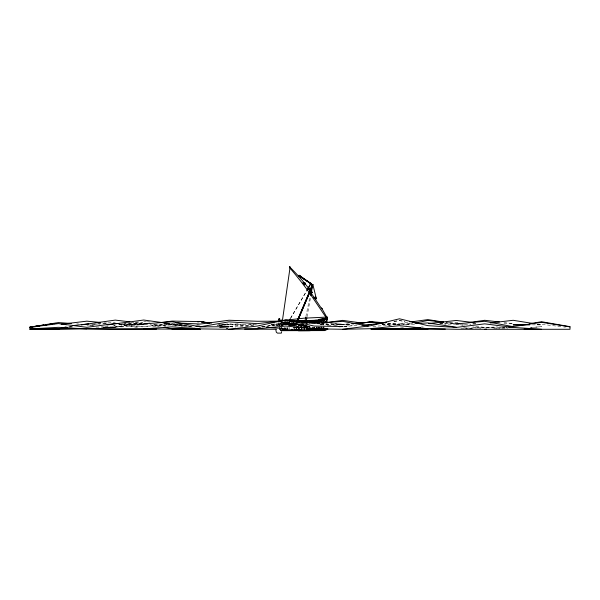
<?xml version="1.0" encoding="UTF-8"?>
<svg xmlns="http://www.w3.org/2000/svg" width="600" height="600" viewBox="0 0 600 600"><rect width="100%" height="100%" fill="white"/><g stroke="black" fill="none" stroke-linecap="round" stroke-linejoin="round"><path stroke-width="0.45" stroke-dasharray="3 2.25" d="M279.487 325.905L280.005 322.298M280.515 322.388L280.132 323.295M281.055 325.545L281.595 322.418M282.202 321.72L281.595 325.185L282.855 325.358M278.752 322.515L278.25 324.428L279.097 324.562L279.525 322.14M307.005 316.808L310.695 296.655M279.84 325.545L280.267 323.22M305.88 316.597L309.983 296.52M276.18 325.522L276.615 324.112M290.468 318.337L306.097 291.697M290.58 318.397L306.218 291.75M313.035 327.832L314.483 327.772M405.893 325.028L412.312 323.685M353.632 324.795L343.545 326.625L349.05 326.97M174.855 326.085L182.19 324.757M293.123 325.478L299.205 324.263L299.205 325.62M69.42 326.955L73.088 326.31M258.285 327.705L261.038 327.233M261.952 327.075L285.788 322.965L311.46 327.36M229.868 326.58L244.53 324.075M287.452 324.517L286.957 324.6M286.957 324.375L285.202 324.66M288.66 325.507L292.665 324.975M103.343 327.735L115.26 327.082L143.685 322.605L115.26 327.038L102.427 327.757M289.17 325.072L289.665 324.998M300.457 326.31L305.962 325.47M168.435 323.303L143.685 327.03L118.927 324.3L143.685 324.548L104.265 327.75M280.29 325.5L297.705 323.535M287.452 324.308L289.17 324.053M289.17 324.255L289.665 324.18M318.795 327.743L324.293 326.947M334.38 325.485L349.05 323.805M257.37 327.472L285.788 323.528L303.21 326.22M239.947 327L244.53 326.37M245.452 326.243L250.035 325.612M250.95 325.485L254.618 324.975M282.855 324.93L281.595 325.103L283.312 325.147M407.722 322.395L399.472 323.535L412.312 323.535M397.643 324.765L412.312 323.79M152.85 326.947L172.102 324.345L192.278 326.947M393.975 321.405L399.472 320.692L404.978 321.428M64.838 326.272L66.675 326.048M393.975 321.322L399.472 320.647L404.978 321.21M126.262 323.295L124.433 323.505L143.685 323.513L135.435 322.522M130.852 322.763L134.512 322.335M135.435 322.222L139.102 321.803M289.665 324.788L291.428 324.593M291.428 324.772L291.923 324.712M180.36 324.173L172.102 325.072L184.942 325.072M238.118 323.805L219.78 325.53M289.665 324.007L291.428 323.82L286.957 322.77M291.428 323.978L293.843 324.12L293.843 325.793M92.34 324.435L115.26 322.275M282.623 322.267L288.847 322.252M282.487 322.335L286.59 322.11M181.275 326.272L188.61 325.605M349.05 323.918L342.63 324.465L350.88 324.465M493.905 328.515L503.07 327.735M281.543 322.695L293.625 322.68M327.96 325.485L342.63 324.293M261.038 326.647L285.788 324.683L301.425 324.772M229.868 326.707L254.618 324.81M293.843 324.562L294.337 324.525M530.58 327.525L541.582 326.678L530.58 327.517M291.923 324.555L293.843 324.413M306.75 325.5L299.52 325.89M343.545 326.483L357.3 325.44M306.75 325.71L301.373 326.13M306.75 325.755L302.603 326.062M372.885 326.415L394.89 324.84M395.805 324.772L415.972 324.51M293.843 323.663L291.923 323.79M304.08 324.645L298.597 324.907L291.157 324.195M301.373 324.907L304.08 324.728M309.36 326.468L309.855 326.438M306.42 326.865L310.748 326.67M439.815 323.37L443.482 323.13M444.397 323.077L459.067 322.515M163.852 323.407L166.605 323.257M464.565 328.522L497.572 326.933M316.043 327.75L325.215 327.337M107.01 327.757L115.26 327.397L103.343 326.212M460.897 328.312L503.07 327.12M296.235 324.457L296.73 324.442M287.452 322.327L296.235 323.58M295.627 324.81L298.92 324.712M294.337 324.397L296.235 324.33L296.235 325.68M300.81 326.145L301.373 326.077M306.42 326.168L302.475 326.243M306.69 326.558L307.185 326.543M307.185 326.647L309.36 326.58M306.48 326.858L308.632 326.798M115.26 327.038L143.685 326.347L172.102 324.87L193.192 326.55M536.993 324.382L541.582 324.293L562.665 326.835M299.543 324.233L285.788 324.263L294.038 325.462M439.815 323.632L456.315 323.632L446.228 322.493L456.315 324.127L444.397 324.127M503.993 323.595L513.158 323.595L503.993 322.53M97.845 323.895L106.095 323.895M163.852 323.947L172.102 323.947L186.773 325.38M301.222 324.007C298.087 324.735 289.41 322.733 288.457 325.845M472.815 323.94L477.405 323.94M382.058 324.12L399.472 324.12L387.555 323.077M320.625 324.21L350.88 324.293M300.45 324.353L293.625 324.007M320.625 324.33L342.63 324.33L330.712 323.212L342.63 324.21M382.058 324.39L399.472 324.39L384.803 323.22M464.565 324.375L470.985 324.375M299.205 324.495L291.157 323.722M118.927 324.57L143.685 324.57L127.185 323.235M271.118 324.6L285.788 324.6L273.87 323.423M256.455 324.765L228.945 324.765L217.028 325.485L228.945 323.737L248.197 326.265M532.41 324.862L541.582 324.862L536.993 324.127M196.86 325.072L200.528 325.072M292.665 325.38L295.627 325.38L295.627 324.345L292.665 324.502L292.665 325.845M301.845 325.38L303.413 325.38M301.845 325.845L305.76 325.845M299.332 326.145L300.81 326.1M96.007 327.105L115.26 327.082M68.505 326.94L73.088 326.978L68.505 326.955M221.61 324.728L228.945 324.803L221.61 324.075M153.773 324.645L172.102 324.825L163.852 323.79M94.177 325.028L86.843 324.952L94.177 325.312M113.43 325.237L115.26 325.26L113.43 325.155M226.2 328.462L228.03 328.493M302.475 324.743L303.72 324.78M174.855 323.782L163.852 323.385M121.68 324L143.685 324.705M298.71 323.925L294.337 323.618M298.71 324.772L293.625 324.48M421.478 326.888L423.308 326.993M504.908 328.522L484.74 327.39L474.653 326.235M94.177 324.015L99.675 324.337M463.65 327.772L473.737 328.5M226.2 328.32L228.03 328.447M76.755 323.873L78.593 324M472.815 323.513L477.405 323.843M196.86 324.803L198.69 324.938M400.388 327.007L404.055 327.308M287.452 322.058L283.035 321.81M249.12 324.015L250.95 324.18M294.337 324.487L296.235 324.66M229.868 326.67L235.365 327.195M104.265 322.83L108.847 323.272M284.707 322.493L285.202 322.545M288.54 322.013L283.043 322.005L284.707 322.635M319.8 324.623L321.03 324.472M461.82 324.765L464.565 325.08M291.923 324.218L293.843 324.442M563.58 326.947L565.418 327.173M153.773 324.765L165.69 326.235M143.685 321.27L146.438 321.615M147.352 321.728L150.105 322.072M293.625 325.538L281.595 322.5M166.605 323.19L191.355 327.022M87.758 324.72L93.262 325.553M101.512 326.805L107.925 327.772M280.132 323.183L280.388 323.25M312.375 327.638L314.212 327.923M505.822 327.683L507.66 327.975M505.822 327.712L507.66 328.005M118.927 324.48L139.102 327.728M459.982 324.75L464.565 325.53M472.815 326.933L481.987 328.493M382.058 323.94L391.222 325.515M271.118 324.233L278.452 325.485M279.097 324.517L278.25 324.368L279.097 324.502M218.865 324.757L222.532 325.418M291.157 325.47L288.082 324.697M217.942 324.772L221.61 325.44M150.105 324.712L158.355 326.257M293.123 322.553L295.875 323.085M291.923 323.888L284.28 322.155M289.665 323.812L291.428 324.157M288.847 323.737L291.157 324.278M285.202 322.755L286.957 323.175M286.59 323.265L282.577 322.035L284.28 322.71M287.452 323.295L289.17 323.707M286.59 323.183L288.847 323.82M288.082 324.75L281.543 322.778L282.623 323.153M285.142 323.918L283.275 323.355M326.153 323.827L326.197 324.66M327.233 323.647L327.322 325.597M326.647 323.865L326.685 324.81M323.76 323.707L323.76 325.028M323.76 326.827L323.76 327.803M323.265 323.722L323.265 324.952M323.265 326.647L323.265 328.087M321.525 324.075L321.525 324.855M321.525 326.76L321.525 327.675M321.03 326.085L321.03 327.555M319.312 327.015L319.312 327.728M318.817 326.558L318.817 328.043M317.032 326.618L317.032 327.892M316.545 326.73L316.545 328.043M314.752 326.97L314.752 327.923M314.257 327.007L314.257 327.885M312.308 326.91L312.308 327.952M309.855 326.108L309.855 327.233M309.36 325.987L309.36 327.248M307.185 325.26L307.185 327.165M306.69 325.215L306.69 326.295M305.76 324.81L305.76 326.88M304.575 325.237L304.575 326.468M304.08 325.23L304.08 326.415M301.845 324.263L301.845 326.962M301.425 324.368L301.425 326.407M298.71 325.808L298.71 324.263L296.73 324.322L296.73 325.5M296.73 323.243L296.73 323.678L296.235 323.28M294.337 323.243L293.843 323.798L293.843 322.425M294.337 324.18L294.337 325.853M291.923 322.252L291.923 325.688M291.428 322.365L291.428 325.56M289.665 322.17L289.665 325.793M289.17 322.252L289.17 325.597M287.452 321.495L287.452 324.907M286.957 321.938L286.957 324.712M285.202 321.413L285.202 325.327M284.707 321.457L284.707 325.358M504.908 327.54L501.24 326.97L504.908 327.57"/><path stroke-width="0.9" d="M318.795 321.945L314.752 322.553L314.752 320.903L321.525 319.98M325.522 316.575L326.618 317.07L325.5 316.38L326.618 316.875L321.502 307.897M325.597 316.32L326.587 317.077M317.032 320.925L318.817 320.812L318.938 320.13M310.59 290.13C311.46 282.832 315.315 282.548 309.96 289.882M318.817 321.772L317.475 322.462M305.835 323.228L306.84 317.73M310.86 295.74L312.675 284.468L311.1 291.045M280.567 321.623L280.853 320.13L281.97 320.34L281.805 321.233M298.845 275.468L299.88 275.722M304.763 322.072L305.692 317.513M310.358 294.697L310.493 292.53M298.815 275.34L298.8 275.722M326.55 316.778L326.197 317.392L326.97 317.16M310.478 283.56L311.085 283.455M310.74 283.71L307.043 290.085M306.69 290.947L310.928 283.343M310.987 283.702L310.92 283.312M309.96 290.295C309.157 292.493 311.655 289.702 309.96 290.31M296.798 321.78L309.84 291.015L296.933 321.84M310.335 290.1L312.63 284.618L310.47 290.168M297.18 321.743L310.222 291.18L297.315 321.81M299.865 275.663L299.498 276.255L312.593 284.707M299.737 275.88L310.808 283.47M312.517 284.812L298.83 275.737M326.048 316.74L326.58 316.928M289.043 320.752L289.987 319.14M289.155 320.82L290.108 319.2M309.555 329.812L314.483 328.808L313.163 330.248L309.48 330.728L298.597 330.795L296.07 329.745L283.11 329.752A2.25 2.22 0 0 1 281.055 327.923M304.965 283.028L304.185 283.995L303.735 283.815M303.938 284.04L305.19 283.343M304.185 284.752L304.298 284.01M305.077 283.185L303.81 284.265M303.923 284.423L304.462 284.243M304.343 284.085L304.522 284.325C303.63 285.142 306.675 283.298 304.62 283.335M307.8 289.185C308.925 286.702 309.6 289.673 307.612 288.885M307.837 289.2L308.775 288.368M307.718 288.93L308.955 287.955M307.83 289.087L309.18 288.27M308.272 289.44L307.837 289.02M308.055 289.403C310.68 287.085 308.325 290.76 307.725 288.862M311.947 292.058L310.605 292.808M310.493 292.83L310.875 292.478M311.055 292.718L310.942 293.46M310.597 292.875C314.415 290.513 308.49 294.983 311.722 291.743M310.83 293.303L311.168 292.882M312.173 292.373L310.822 293.19M314.812 298.635L314.235 297.907L314.745 297.832M314.692 297.757L314.572 298.388L315.817 297.413M314.362 298.178L314.812 297.915L314.52 297.517M314.235 297.907L315.472 296.933M314.46 298.23L315.712 297.36M314.34 297.892L314.79 298.53L315.825 297.525M326.197 317.34L326.498 316.83M326.88 317.235L326.197 317.197M321.788 308.692L322.147 308.49L321.923 308.88M304.065 284.475L305.31 283.612L304.62 283.192M323.28 319.95L323.85 319.597L323.362 319.778M308.288 288.93L308.888 288.525M325.995 319.013L327.48 318.337L323.362 320.032M319.14 321.923L318.78 322.695L318.78 319.41L327.48 318.293L327.48 319.028L319.14 321.923L323.265 320.513L323.265 323.288M305.528 283.822L305.183 283.98M315.135 297.097L315.6 297.202L314.13 297.862M315.293 297.353L315.705 297.255M327.188 322.793L327.007 318.968L321.413 321.188M324.42 319.327L323.265 319.695M318.78 321.345L322.455 320.325L320.565 320.655L321.525 320.243M318.817 320.737L323.985 319.305M323.265 319.822L325.928 319.14L323.76 320.265L323.76 321.082M318.78 321.21L326.257 318.645L318.78 319.553M321.938 320.49L323.362 319.98M322.665 322.822L326.535 321.683M316.013 297.39L312.923 284.76L312.382 284.543L312.907 284.55M321.938 320.303L320.565 320.722L321.525 320.377M321.938 320.445L321.03 320.73L322.455 320.325M321.413 323.032L326.528 321.54M320.565 320.062L322.455 319.32L320.565 319.545L320.565 320.97M321.525 319.853L323.28 319.358L320.565 320.002L321.525 319.657M321.525 320.048L323.265 319.493M321.525 320.438L323.265 319.89L321.938 320.22M324.42 319.26L320.565 320.392L323.85 319.32M326.31 316.882L326.903 316.86L326.31 316.882L326.392 318.653L326.978 318.42M314.483 329.002L311.985 329.595M318.78 319.74L326.257 318.832L320.565 320.528M320.565 319.605L321.03 319.507M320.565 319.868L322.455 319.32M322.853 319.41L323.265 319.358M415.058 323.108L427.897 320.407L443.482 322.178M304.972 283.207L305.31 283.68M311.64 291.96L312.285 292.538M197.775 321.93L200.528 321.435L209.692 323.093M67.59 327.278L58.418 328.882L30 329.288L30 327.112L58.418 322.575L71.258 323.483M81.345 324.862L115.26 320.1L129.93 321.862M107.01 324.968L143.685 320.025L162.938 322.68M323.692 319.447L325.5 319.147M529.658 323.678L541.582 321.728L570 326.678L570 329.288L456.315 329.288L427.897 328.71L399.472 325.665L371.055 328.71L342.63 329.288L314.212 328.77L285.788 326.048L257.37 328.77L228.945 329.288L200.528 328.897L172.102 326.85L143.685 328.897L86.843 328.972L58.418 327.322L30 328.972M323.76 319.455L325.928 319.103M368.303 324.832L383.888 322.725M326.97 328.935L314.483 329.055M30 327.112L43.755 325.11M45.585 324.84L47.422 324.577M49.252 324.308L52.005 323.91M53.835 323.64L55.672 323.377M469.147 322.53L484.74 320.295L499.403 321.998M30 327.15L40.088 325.702M41.918 325.44L43.755 325.178M45.585 324.915L47.422 324.653M50.168 324.263L52.005 324M53.835 323.737L55.672 323.475M311.745 329.58L307.702 329.888M317.88 323.715L319.71 323.468M322.462 323.093L342.63 320.37L362.805 323.153L371.055 321.63L383.888 322.755M30 327.322L58.418 323.58L86.843 327.322L115.26 323.513L118.927 323.513M30 327.353L32.752 327M34.582 326.76L37.335 326.4M161.1 322.493L172.102 321.097L200.528 321.585L208.778 323.093M342.63 329.288L371.055 325.665L399.472 318.795L427.897 325.665L456.315 327.413L484.74 323.85L513.158 327.413L541.582 329.288L524.16 329.108M379.305 323.115L386.64 322.215M61.17 324.255L86.843 321.157L100.597 322.478M73.088 325.553L88.672 323.895M284.873 320.468L257.37 323.647L228.945 321.862L200.528 326.73L195.945 326.28M490.237 322.957L513.158 320.295L534.248 323.685M228.945 329.288L257.37 326.048L285.788 319.882L314.212 326.048L342.63 326.55L338.962 326.715M428.812 323.535L456.315 320.46L472.815 322.478M322.455 319.478L321.847 319.388M358.215 323.138L371.055 322.05L373.8 322.522M484.74 329.288L486.57 329.138M508.575 327.27L541.582 322.312L570 326.88M317.528 322.23L306.75 322.515M351.803 323.595L371.055 322.125L382.972 323.077M361.882 325.087L371.055 324.39M279.09 321.278L279.097 318.757L279.668 318.757L279.668 321.435M219.78 327.293L228.945 326.73L200.528 326.85L172.102 321.757L143.685 323.947L147.352 323.947M316.822 320.91L318.78 320.798M420.562 327.69L399.472 328.965L372.885 328.312M416.895 323.535L427.897 322.92L456.315 327.248M318.3 321.938L305.873 322.335M326.407 318.998L327.48 318.99M314.752 320.347L318.817 320.145L304.08 320.7M306.69 323.43L306.69 321.15L294.337 321.435M304.08 321.36L299.52 321.45M306.69 320.587L298.597 320.812M309.36 322.845L309.36 321.082L314.752 320.903M316.545 320.955L311.985 321.09M304.08 322.41L301.373 322.507L301.425 321.353M311.812 320.452L312.308 320.43M312.308 321.105L314.257 321.038M309.36 320.52L309.855 320.505M301.92 320.775L296.07 320.798M309.48 321.165L311.812 321.12M309.413 329.82L299.093 329.993M377.468 329.1L371.055 329.288L387.555 329.017M382.058 328.965L387.555 328.8L371.055 328.837L415.972 329.1M195.022 328.185L172.102 328.822L163.852 327.285M301.92 327.413L304.08 327.353L304.08 329.377M306.75 321.233L309.36 321.195M86.843 328.635L30 329.288L86.843 328.702M529.658 324.532L513.158 324.862L529.658 324.862M305.985 327.315L304.575 327.345L304.575 329.362M156.517 329.093L115.26 329.288L79.508 328.485M412.312 329.093L382.058 329.048M326.13 329.123L327.96 329.1M445.312 329.108L399.472 328.942L412.312 328.905M326.347 317.212L326.97 317.355M282.12 321.157L257.37 321.27L228.945 320.243L200.528 324.038L175.77 322.913M382.058 328.86L385.725 328.845M279.097 318.877L279.668 318.877M428.812 323.632L432.48 323.632M459.067 323.94L456.315 323.94L484.74 321.3L513.158 326.685M299.205 327.428L301.425 327.428M321.03 329.025L321.525 329.025M276.623 329.288L244.53 329.093M285.202 329.498L286.957 329.498L286.957 327.862M295.605 329.498L294.337 329.498L294.337 328.98M311.985 329.752L324.495 329.752A2.865 2.82 0 0 0 326.295 328.597M301.373 329.993L296.07 329.745L298.147 329.947M287.452 320.663L291.923 320.73M296.73 320.782L293.625 320.775M294.337 320.76L291.157 320.745M411.39 329.07L427.897 329.288L414.143 329.1M143.685 328.942L200.528 329.288L172.102 328.882M291.923 321.293L289.665 321.33M298.71 326.775L296.73 326.722M286.59 320.632L288.847 320.692M298.71 327.428L296.73 327.368L296.73 328.853M266.535 327.465L285.788 328.553M201.442 322.072L211.53 323.07M409.56 321.675L411.39 321.862L427.897 319.605L443.482 322.087M286.71 320.468L314.212 323.468L342.63 321.353L368.303 326.048M412.312 322.418L421.478 323.647M311.25 328.695L311.985 328.8M296.243 321.315L296.235 322.298M310.222 328.553L311.407 328.733M311.017 328.673L311.745 328.778M304.965 327.585L303 327.278M306.75 327.862L314.257 329.235M375.638 322.837L377.468 323.153M281.97 320.423L280.853 320.13M299.115 275.197L310.928 283.582M311.108 283.95L310.493 283.657M303.735 283.935L304.275 284.513M303.697 284.1L304.305 284.73M304.237 284.79L303.952 284.317M307.688 289.028L308.025 289.507M311.752 292.028L312.097 292.5M310.83 293.123L311.28 293.04L310.987 292.635L311.332 293.115M310.995 293.498L310.92 293.07M314.475 298.163L314.692 298.545M299.498 276.255L298.785 275.663M304.995 283.403L305.423 283.942M308.873 288.173L309.218 288.645M309.105 288.487L309.42 288.87M307.725 288.743L308.07 289.335M314.25 297.728L314.7 298.358M304.118 283.928L304.522 284.468M308.228 289.013L308.513 289.395M310.763 292.485L311.28 293.183M314.52 297.683L315.082 298.47M314.745 297.998L315.038 298.38M308.775 288.502L309.18 289.058M311.423 292.125L311.947 292.845M315.18 297.322L315.697 298.043M309.683 290.895L321.21 308.07M315.135 297.248L315.63 297.96M311.377 292.05L311.88 292.763M309.112 288.975L308.61 288.263M304.733 283.5L305.123 284.048M310.942 292.71L311.332 293.28M308.062 288.765L308.34 289.17M304.298 284.153L304.575 284.565M281.625 331.635L281.34 333.112L277.455 333.12L276.322 332.212L275.88 330.007M315.847 297.788L315.375 297.06M310.808 292.913L311.062 293.445M305.108 283.56L304.86 283.043M303.825 283.882L304.147 284.737M326.858 317.175L326.978 318.502M326.407 319.08L326.603 323.085M279.623 327.78L279.63 328.335A2.737 2.692 0 0 0 282.548 330.668L324.495 330.585A2.933 2.888 0 0 0 327.067 328.755M323.76 321.263L323.76 321.645M323.76 321.795L323.76 322.522M321.525 321.075L321.525 322.455M321.525 328.485L321.525 329.543L323.76 328.725L325.327 328.897A2.768 2.723 0 0 0 325.808 328.38M321.03 322.612L321.03 321.233L319.312 321.788L319.312 322.5M319.312 328.905L319.312 329.543M317.032 320.798L317.032 322.575M317.032 329.002L317.032 329.468M316.545 320.82L316.545 322.485M316.545 328.695L316.545 329.543M314.752 329.048L314.752 329.483M314.257 320.925L314.257 322.657M312.308 320.993L312.308 322.74M311.812 321.007L311.812 322.763M311.812 328.515L311.812 328.897M309.855 321.067L309.855 322.83M309.855 327.907L309.855 328.875M309.36 327.877L309.36 328.875M309.36 329.228L309.36 329.61M307.185 321.135L307.185 323.265M307.185 327.87L307.185 328.875M306.69 328.005L306.69 329.317M304.575 321.225L304.575 322.53M304.08 321.248L304.08 322.882M301.92 321.337L301.92 322.56M301.92 327.308L301.92 329.362M301.425 327.322L301.425 329.767M299.205 321.353L299.205 322.23M299.205 327.322L299.205 328.44M299.205 329.032L299.205 329.572M298.71 321.353L298.71 322.32M298.71 327.315L298.71 328.44M298.71 329.032L298.71 329.767M296.73 321.345L296.73 322.26M296.235 328.808L296.235 327.36L294.337 327.293L294.337 328.087M293.843 327.278L293.843 328.043M291.923 329.153L291.923 329.543M290.543 319.11L290.543 319.575M289.17 327.84L289.17 328.298M287.452 327.9L287.452 329.543M285.202 327.938L285.202 329.16M284.707 327.847L284.707 329.543L283.56 329.498A2.198 2.16 0 0 1 281.543 327.728M278.707 319.11L278.707 319.575M289.702 266.993A209.13 205.95 0 0 1 310.207 290.34M282.548 330.585A2.737 2.692 0 0 1 279.63 328.252M327.195 328.47A4.867 4.792 0 0 1 327.067 328.837M289.972 268.095L282.413 320.528L304.013 318.18L325.868 317.145L308.85 291.96A410.978 404.73 0 0 0 289.972 268.095M289.56 267.097L289.913 266.798L289.56 267.097M303.038 282.885L303.615 282.495L303.038 282.885M315.975 298.875L316.575 298.515L315.975 298.875"/></g></svg>
